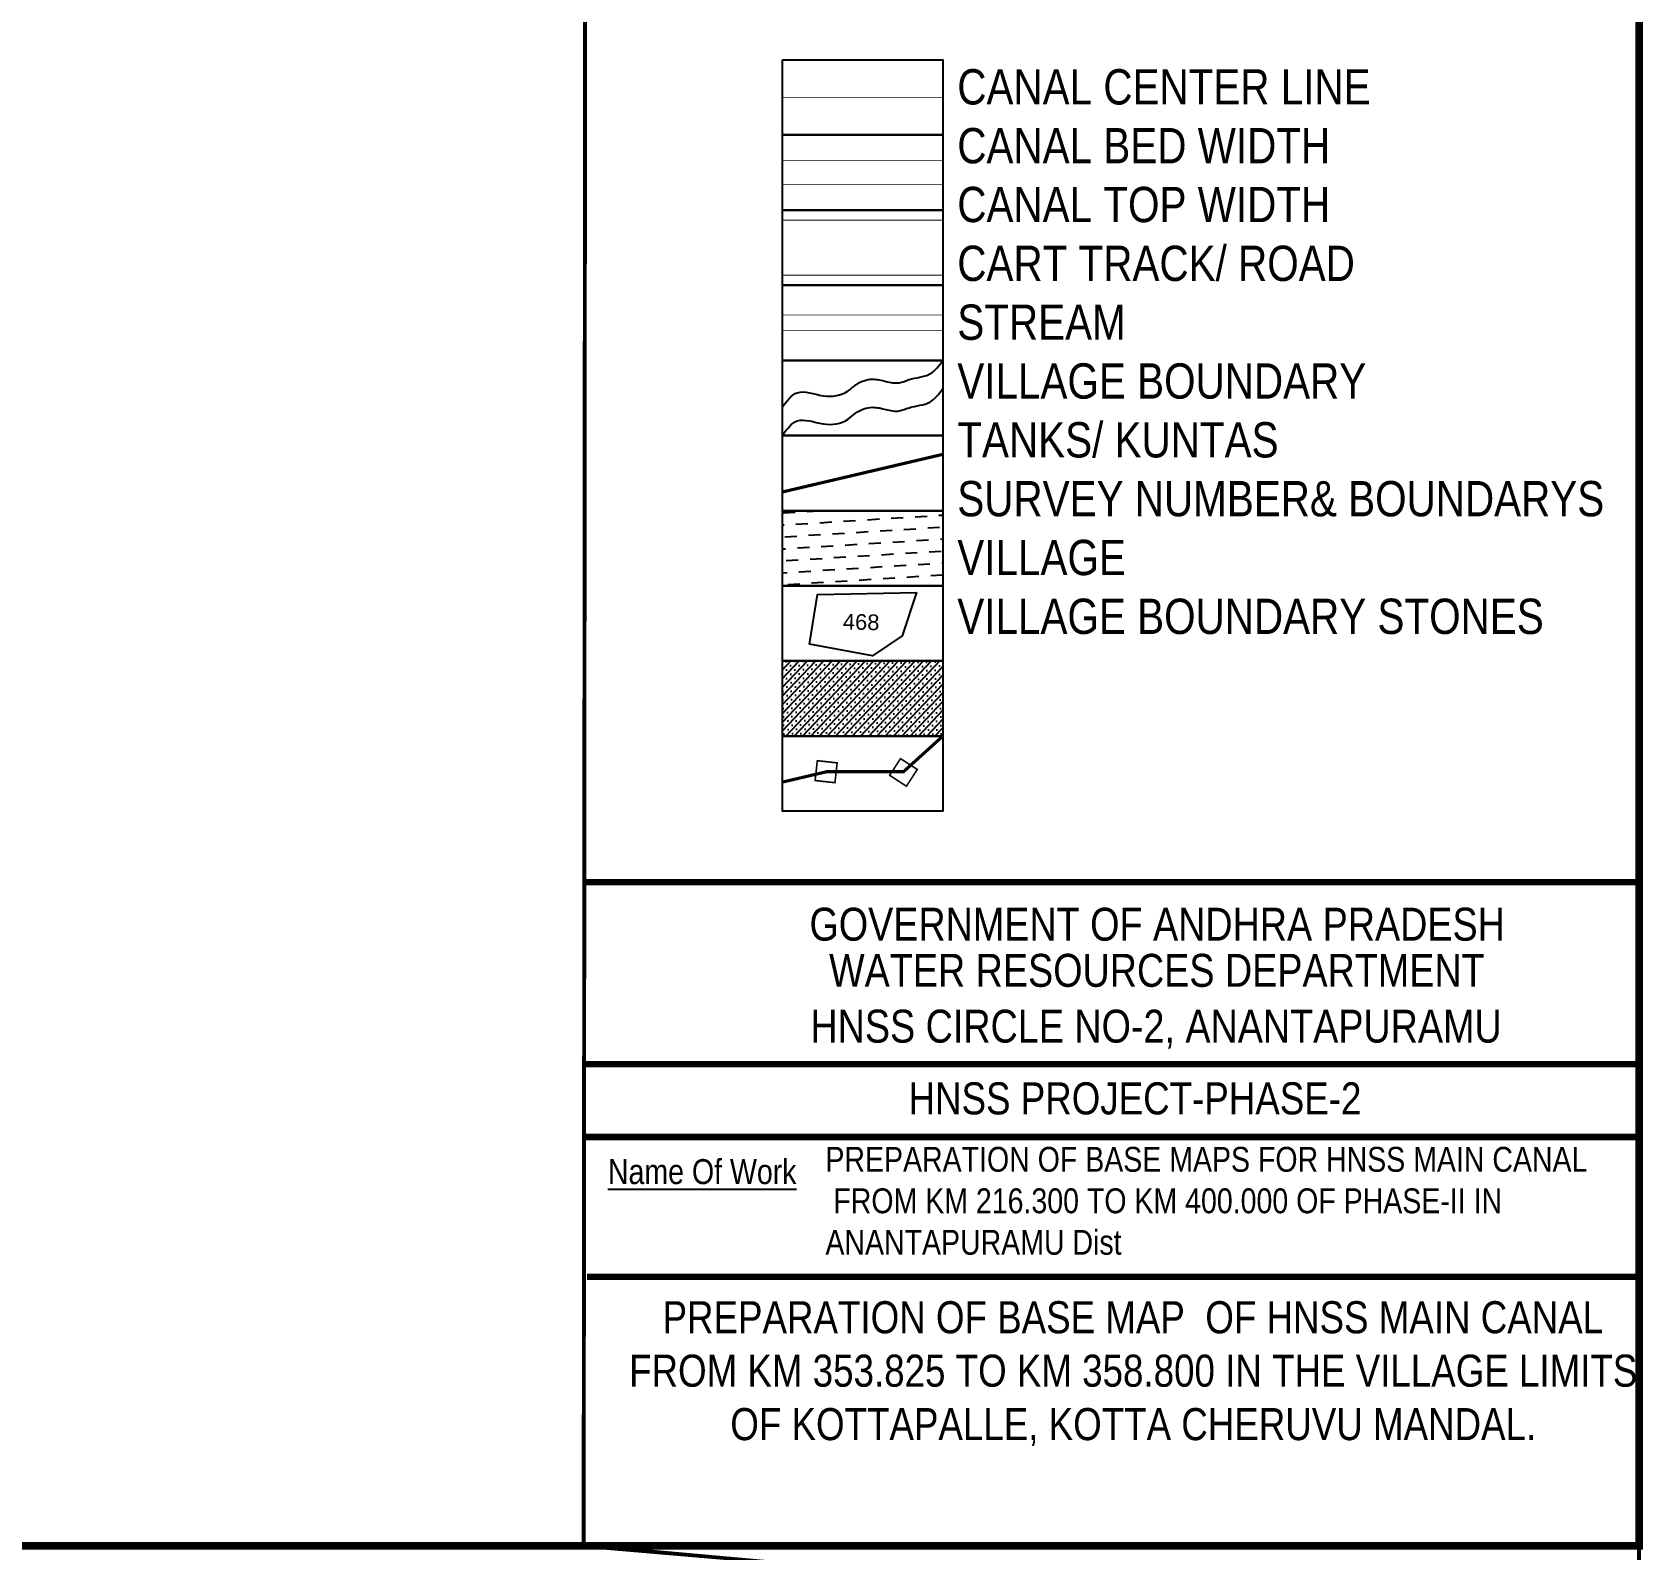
# Model space of a CAD drawing. Header units: feet. Extents: x 800423 to 808000, y 1573223 to 1578223.
# Drawn here: x 805988 to 808000, y 1573743 to 1575635 of the extents above; entities that cross this region are included whole.
import ezdxf
from ezdxf.enums import TextEntityAlignment as Align

# ---------------------------------------------------------------- set-up
doc = ezdxf.new("R2010")
doc.units = ezdxf.units.FT
doc.header["$LTSCALE"] = 15
doc.header["$MEASUREMENT"] = 0
doc.linetypes.add('ACAD_ISO02W100', pattern=[15, 12, -3])
doc.linetypes.add('HIDDEN2', pattern=[0.1875, 0.125, -0.0625])
for name, color, linetype in [('CANAL1', 7, 'Continuous'), ('CSMark', 72, 'Continuous'), ('FRAME 025', 7, 'Continuous'), ('PLOT NO', 7, 'Continuous'), ('ROADS', 6, 'Continuous'), ('tank', 4, 'Continuous'), ('text2', 7, 'Continuous'), ('TITLEBLOCK', 7, 'Continuous'), ('VILLAGE', 30, 'Continuous'), ('VILLAGE STONES', 240, 'Continuous')]:
    doc.layers.add(name, color=color, linetype=linetype)
doc.layers.add('VILLAGE BOUNDRY', color=5, linetype='HIDDEN2', lineweight=100)
doc.styles.add('ARIALN', font='ARIALN.TTF')
doc.styles.get("Standard").update_dxf_attribs({"font": 'arial.ttf'})
doc.linetypes.add('DOTS', pattern='A,1e-06,-3,["●",Standard,S=3,R=0,X=-1.25,Y=-1.25],-3', length=6.000001)

msp = doc.modelspace()

# ---------------------------------------------------------------- hatches: boundary and pattern name
at = {"layer": 'tank'}
h = msp.add_hatch(dxfattribs=at)
h.set_pattern_fill('DASH', color=256, scale=119.0308773661587, angle=3.540536199362561, style=0)
h.set_pattern_definition([(3.54053619936256, (49386.8770049736, -87534.47698685732), (13.93162180817219, 15.76930068198916), [14.87885967076984, -14.87885967076984])])
h.paths.add_polyline_path([(806923.4327017785, 1575038.61834913), (807123.303392036, 1575038.61834913), (807123.3033920359, 1574944.901439279), (806923.4327017785, 1574944.901439279)])
at = {"layer": 'VILLAGE', "linetype": 'Continuous'}
h = msp.add_hatch(dxfattribs=at)
h.set_pattern_fill('SACNCR', color=256, scale=79.94905234027861, angle=1.530319929096629, style=0)
h.set_pattern_definition([(46.53031992909663, (49386.8770049736, -87534.47698685732), (-5.439572633924596, 5.15649369506342), []), (46.53031992909663, (49392.17503815916, -87534.33544738736), (-5.439572633924596, 5.15649369506342), [0, -7.49522365690112])])
h.paths.add_polyline_path([(806923.4327017786, 1574851.184529427), (807123.303392036, 1574851.184529427), (807123.303392036, 1574757.467619576), (806923.4327017785, 1574757.467619576)])

# ---------------------------------------------------------------- linework, layer by layer
at = {"layer": 'CANAL1', "color": 1, "linetype": 'HIDDEN2', "ltscale": 100, "const_width": 0.9796369911087079}
msp.add_lwpolyline([(806923.4327017785, 1575554.061353313), (807123.303392036, 1575554.061353313)], dxfattribs=at)
at = {"layer": 'CANAL1', "color": 5, "ltscale": 100, "const_width": 0.9796369911087079}
for points in [[(807123.303392036, 1575475.038998328), (806923.4327017784, 1575475.038998328)], [(807123.303392036, 1575445.649888595), (806923.4327017785, 1575445.649888595)]]:
    msp.add_lwpolyline(points, dxfattribs=at)
at = {"layer": 'CANAL1', "color": 1, "ltscale": 100, "const_width": 0.9796369911087079}
for points in [[(807123.3033920359, 1575400.914828299), (806923.4327017785, 1575400.914828299)], [(807123.3033920359, 1575332.340238921), (806923.4327017784, 1575332.340238922)]]:
    msp.add_lwpolyline(points, dxfattribs=at)
at = {"layer": 'CSMark', "color": 5, "const_width": 4.89818495554354}
msp.add_lwpolyline([(806677.186539439, 1575663.377496921), (807991.4822171637, 1575663.377496921), (807991.4822171662, 1573747.528366219), (806675.401304247, 1573747.639208022)], close=True, dxfattribs=at)
at = {"layer": 'FRAME 025', "lineweight": -3, "const_width": 7.994905234027862}
for points in [[(806675.6376145859, 1574575.2607494), (807991.7185275053, 1574575.2607494)], [(806675.4013042471, 1574348.257224132), (807991.4822171661, 1574348.257224132)], [(806675.4013042471, 1574257.469248873), (807991.4822171662, 1574257.469248873)], [(806679.6484763516, 1574082.967905489), (807995.7293892709, 1574082.967905489)]]:
    msp.add_lwpolyline(points, dxfattribs=at)
at = {"layer": 'PLOT NO'}
for points in [[(806923.4327017785, 1575600.919808239), (807123.3033920359, 1575600.919808239), (807123.303392036, 1575507.202898387), (806923.4327017785, 1575507.202898387)], [(806923.4327017785, 1575507.202898387), (807123.303392036, 1575507.202898387), (807123.3033920359, 1575413.485988536), (806923.4327017785, 1575413.485988536)], [(806923.4327017785, 1575413.485988536), (807123.3033920359, 1575413.485988536), (807123.303392036, 1575319.769078684), (806923.4327017784, 1575319.769078684)], [(806923.4327017784, 1575319.769078684), (807123.303392036, 1575319.769078684), (807123.303392036, 1575226.052168833), (806923.4327017785, 1575226.052168833)], [(806923.4327017785, 1575226.052168833), (807123.303392036, 1575226.052168833), (807123.3033920359, 1575132.335258982), (806923.4327017785, 1575132.335258982)], [(806923.4327017785, 1575132.335258982), (807123.3033920359, 1575132.335258982), (807123.303392036, 1575038.61834913), (806923.4327017785, 1575038.61834913)], [(806923.4327017785, 1575038.61834913), (807123.303392036, 1575038.61834913), (807123.3033920359, 1574944.901439279), (806923.4327017785, 1574944.901439279)], [(806923.4327017785, 1574944.901439279), (807123.3033920359, 1574944.901439279), (807123.303392036, 1574851.184529427), (806923.4327017786, 1574851.184529427)], [(806923.4327017786, 1574851.184529427), (807123.303392036, 1574851.184529427), (807123.303392036, 1574757.467619576), (806923.4327017785, 1574757.467619576)], [(806923.4327017785, 1574757.467619576), (807123.303392036, 1574757.467619576), (807123.303392036, 1574663.750709724), (806923.4327017785, 1574663.750709724)]]:
    msp.add_lwpolyline(points, close=True, dxfattribs=at)
msp.add_lwpolyline([(806956.9061509164, 1574872.085902009), (806967.1510939212, 1574933.861166383), (807090.5516208367, 1574936.601236834), (807072.726921728, 1574882.481822398), (807035.4719139909, 1574857.688395065), (806956.9061509164, 1574872.085902009)], dxfattribs=at)
at = {"layer": 'PLOT NO', "color": 4}
for points in [[(806923.4327017785, 1575168.053974307), (806941.7753927638, 1575185.715259665), (806973.8871240233, 1575181.983856656), (807005.2522950656, 1575187.953837642), (807014.4626259118, 1575195.416423803), (807035.6220524848, 1575202.630132507), (807052.3002811983, 1575199.893799615), (807068.7296565061, 1575198.152536839), (807081.175999905, 1575202.132597449), (807107.0650186043, 1575209.097428695), (807123.303392036, 1575226.052168833)], [(806923.4327017784, 1575132.958332051), (806941.7753927638, 1575150.619617408), (806973.8871240233, 1575146.8882144), (807005.2522950654, 1575152.858195386), (807014.4626259119, 1575160.320781547), (807035.6220524848, 1575167.534490251), (807052.3002811982, 1575164.798157358), (807068.7296565061, 1575163.056894582), (807081.1759999051, 1575167.036955192), (807107.0650186044, 1575174.001786439), (807123.303392036, 1575190.956526577)]]:
    msp.add_spline(points, degree=3, dxfattribs=at)
at = {"layer": 'ROADS', "linetype": 'DOTS', "lineweight": -2, "ltscale": 0.15, "const_width": 1}
msp.add_lwpolyline([(806923.4327017784, 1575282.70699367), (807123.3033920359, 1575282.70699367)], dxfattribs=at)
at = {"layer": 'ROADS', "linetype": 'HIDDEN2', "lineweight": -2, "ltscale": 5, "const_width": 1}
msp.add_lwpolyline([(806923.4327017785, 1575263.114253848), (807123.303392036, 1575263.114253848)], dxfattribs=at)
at = {"layer": 'text2', "color": 5, "lineweight": -2, "const_width": 9.79636991108708}
msp.add_lwpolyline([(807991.4822171661, 1578217.779240592), (800428.0241738919, 1578217.779240592), (800428.0241738921, 1573747.528366218), (807991.4822171662, 1573747.528366219)], close=True, dxfattribs=at)
at = {"layer": 'VILLAGE BOUNDRY', "linetype": 'ACAD_ISO02W100', "ltscale": 2, "const_width": 3.918547964434832}
for points in [[(806923.4327017785, 1575061.985348068), (807123.303392036, 1575108.899628201)], [(806923.4327017785, 1574700.104773435), (806978.6970654961, 1574713.110819144), (807074.3109517088, 1574713.110819145), (807123.303392036, 1574757.467619576)]]:
    msp.add_lwpolyline(points, dxfattribs=at)
at = {"layer": 'VILLAGE STONES', "const_width": 1.99055899025159}
for points in [[(806966.7349788871, 1574726.786121057), (806991.4657917318, 1574724.047473229), (806988.7271439029, 1574699.316660384), (806963.9963310584, 1574702.055308213)], [(807056.9442638687, 1574708.467536809), (807070.4575387965, 1574729.360231624), (807091.3502336112, 1574715.846956696), (807077.8369586831, 1574694.954261882)]]:
    msp.add_lwpolyline(points, close=True, dxfattribs=at)

# ---------------------------------------------------------------- texts
at = {"layer": 'PLOT NO'}
msp.add_text('468', height=19.59273982217416, rotation=358.6877058953232, dxfattribs=at).set_placement((807021.4134618938, 1574899.754668333), align=Align.MIDDLE_CENTER)
at = {"layer": 'TITLEBLOCK', "extrusion": (0.0002014414540390895, 0.00480682518537414, 0.9999884268595202), "style": 'ARIALN'}
for s, height, rotation, p in [('GOVERNMENT OF ANDHRA PRADESH ', 41.04757707348941, 359.9999445021959, (806956.924206676, 1574483.379155279, 7724.627640867446)), ('HNSS PROJECT-PHASE-2', 39.97452617013931, 359.9999445036549, (807080.4834602893, 1574266.669797405, 7725.260116881091))]:
    msp.add_text(s, height=height, rotation=rotation, dxfattribs=at).set_placement(p)
at = {"layer": 'TITLEBLOCK', "extrusion": (0.0002014414540390895, 0.004806825185374141, 0.9999884268595203), "style": 'ARIALN'}
for s, p in [('WATER RESOURCES DEPARTMENT  ', (806981.3941569437, 1574425.817945902, 7723.875487916293)), ('HNSS CIRCLE NO-2, ANANTAPURAMU', (806958.1704413368, 1574356.19816215, 7723.536155592919))]:
    msp.add_text(s, height=41.04757707348941, rotation=359.9999445021959, dxfattribs=at).set_placement(p)
at = {"layer": 'TITLEBLOCK', "extrusion": (0.0002014414540390895, 0.00480682518537414, 0.9999884268595203), "style": 'ARIALN'}
msp.add_text('%%UName Of Work', height=31.03905383376926, rotation=359.999944501779, dxfattribs=at).set_placement((806705.6785089596, 1574179.795912829, 7725.803126090478))
at = {"layer": 'TITLEBLOCK', "extrusion": (0.0002014414540390895, 0.00480682518537414, 0.9999884268595202), "attachment_point": 1, "style": 'ARIALN'}
for s, insert, char_height, width, text_direction in [('CANAL CENTER LINE \\PCANAL BED WIDTH {\\H1.5288x; }\\PCANAL TOP WIDTH {\\H1.3525x; }\\PCART TRACK/ ROAD{\\H1.4113x; }\\PSTREAM {\\H1.3917x; }\\PVILLAGE BOUNDARY{\\H1.3982x; }\\PTANKS/ KUNTAS{\\H1.3961x; }\\PSURVEY NUMBER& BOUNDARYS{\\H1.3968x; }\\PVILLAGE{\\H1.3966x; }\\PVILLAGE BOUNDARY STONES{\\H1.3966x; }', (807141.2998810253, 1575589.263493472), 44.01894382838249, 922.8973695968858, (0.9999999797106702, -9.685810048523646e-07, -0.0002014391254357059)), ('\\pi55.897;PREPARATION OF BASE MAP  OF HNSS MAIN CANAL  \\P\\pi14.191;FROM KM {\\C1;353.825} TO KM {\\C1;358.800\\C0; IN THE VILLAGE LIMITS  \\P\\pi140.37;OF\\C1; KOTTAPALLE, \\C0;KOTTA CHERUVU MANDAL.}', (806717.867373619, 1574052.593653441, -4.635156372150198), 39.97452617013931, 1279.536091693469, (0.9999999797106701, -9.685810051378626e-07, -0.0002014391254357046))]:
    msp.add_mtext(s, dxfattribs=dict(at, insert=insert, char_height=char_height, width=width, text_direction=text_direction))
at = {"layer": 'TITLEBLOCK', "extrusion": (0.0002014414540390895, 0.00480682518537414, 0.9999884268595203), "insert": (806976.851486421, 1574245.104993127, -3.599063752519953), "char_height": 31.03905383376926, "width": 1001.902123594469, "attachment_point": 1, "text_direction": (0.9999999797106702, -9.685810048593035e-07, -0.0002014391254357059), "style": 'ARIALN'}
msp.add_mtext('PREPARATION OF BASE MAPS FOR HNSS MAIN CANAL\\P FROM KM 216.300 TO KM 400.000 OF PHASE-II IN ANANTAPURAMU Dist', dxfattribs=at)

doc.saveas('drawing.dxf')
